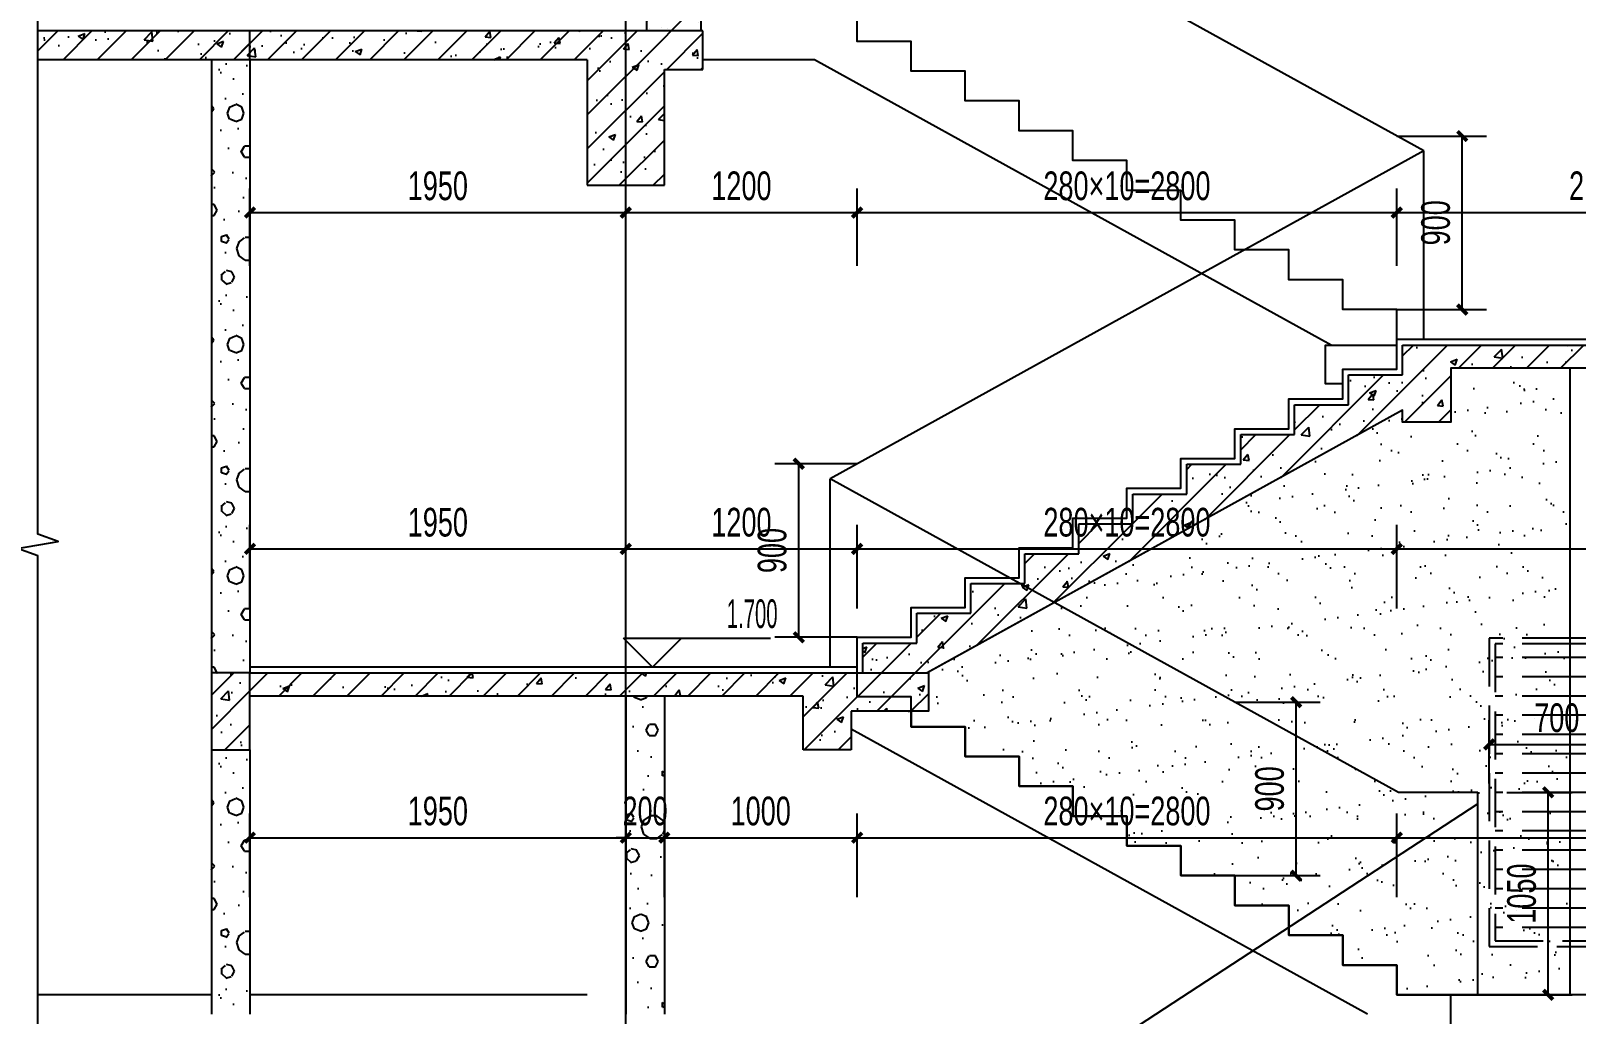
# Model space of a CAD drawing. Extents: x -26219 to 315419, y -160410 to -120810.
# Drawn here: x 106110 to 114126, y -147398 to -142298 of the extents above; entities that cross this region are included whole.
import ezdxf
from ezdxf.xclip import XClip

# ---------------------------------------------------------------- set-up
doc = ezdxf.new("R2010")
doc.units = 0
doc.header["$LTSCALE"] = 1000
doc.header["$MEASUREMENT"] = 0
doc.header["$XCLIPFRAME"] = 0
doc.linetypes.add('104-14# 核心筒$2$DOTE', pattern=[2.42, 2, -0.2, 0.02, -0.2])
doc.linetypes.add('DASH', pattern=[0.35, 0.25, -0.1])
for name, color, linetype in [('01-标注_尺寸', 124, 'Continuous'), ('01-标注_标高', 200, 'Continuous'), ('01-标注_符号', 200, 'Continuous'), ('02-TEXT_标注', 130, 'Continuous'), ('05-填充_天正', 26, 'Continuous'), ('104-14# 核心筒$2$A_AXIS-轴线', 36, '104-14# 核心筒$2$DOTE'), ('A-E_栏杆', 232, 'Continuous'), ('A-SUR_保温', 222, 'Continuous'), ('A-TECH_暖通', 6, 'Continuous'), ('A_AXIS-轴线', 36, 'Continuous'), ('A_STR-砌块墙', 121, 'Continuous'), ('A_STR-砼墙', 51, 'Continuous'), ('A_STR-砼柱', 51, 'Continuous'), ('S_E_A-E_楼梯', 4, 'Continuous'), ('S_SURFACE', 6, 'Continuous')]:
    doc.layers.add(name, color=color, linetype=linetype)
doc.styles.add('_TCH_DIM', font='ros.shx', dxfattribs={"width": 0.75, "bigfont": 'jd.shx'})
doc.styles.add('_TCH_DIM_T3', font='ros.shx', dxfattribs={"width": 0.705882, "bigfont": 'jd.shx'})
doc.dimstyles.new('_TCH_ARCH&&50', dxfattribs={"dimtxt": 148.75, "dimasz": 50, "dimexe": 125, "dimexo": 150, "dimgap": 63.125, "dimtad": 1, "dimdec": 0, "dimzin": 0, "dimdsep": 46, "dimtxsty": '_TCH_DIM_T3', "dimblk": 'ARCHTICK', "dimcen": 0.09, "dimclrt": 7, "dimazin": 2, "dimtfac": 1, "dimtdec": 0, "dimtix": 1, "dimtmove": 2, "dimatfit": 3, "dimfxl": 0, "dimtolj": 1, "dimtzin": 0, "dimarcsym": 0})
pattern_1 = [(45, (0, 0), (-88.38835, 88.38835), []), (50, (0, 0), (358.6301, -31.37607), [37.5, -412.5]), (355, (0, 0), (-69.3757, 376.0961), [30, -330]), (100.4514, (29.9, -2.6), (289.2547, 344.7198), [31.8701, -350.57106]), (46.1842, (0, 100), (533.6205, -82.7595), [56.25, -618.75]), (96.6356, (44.47, 93.1), (467.3314, 487.059), [47.8051, -525.8565]), (351.1842, (0, 100), (467.331, 487.0593), [45, -495]), (21, (50, 75), (298.45353, -201.30945), [37.5, -412.5]), (326, (50, 75), (121.6577, 362.575), [30, -330]), (71.4514, (74.87, 58.22), (420.1113, 161.26525), [31.8701, -350.57106]), (37.5, (0, 0), (6.07993, 166.44693), [0, -326, 0, -335, 0, -331.25]), (7.5, (0, 0), (131.53477, 197.20586), [0, -191, 0, -318.5, 0, -126.25]), (327.5, (-111.5, 0), (266.91122, -11.27744), [0, -125, 0, -390, 0, -517.5]), (317.5, (-161.5, 0), (291.59308, 50.0525), [0, -162.5, 0, -259, 0, -367.5])]
pattern_2 = [(0, (177, -183), (300, 600), [0, -600]), (0, (-174, -264), (300, 600), [0, -600]), (0, (21, -270), (300, 600), [0, -600]), (0, (234, -93), (300, 600), [0, -600]), (0, (-15, -300), (300, 600), [0, -600]), (0, (294, 285), (300, 600), [0, -600]), (0, (111, 237), (300, 600), [0, -600]), (0, (207, 162), (300, 600), [0, -600]), (0, (-282, 150), (300, 600), [0, -600]), (0, (12, 123), (300, 600), [0, -600]), (0, (-102, -30), (300, 600), [0, -600]), (0, (-96, -255), (300, 600), [0, -600]), (0, (129, -279), (300, 600), [0, -600]), (0, (294, -15), (300, 600), [0, -600]), (0, (-267, -108), (300, 600), [0, -600]), (0, (-216, -6), (300, 600), [0, -600]), (0, (18, -48), (300, 600), [0, -600]), (0, (-66, -135), (300, 600), [0, -600]), (0, (-114, 63), (300, 600), [0, -600]), (0, (-39, 288), (300, 600), [0, -600]), (0, (-243, -234), (300, 600), [0, -600]), (0, (87, 165), (300, 600), [0, -600]), (0, (-192, 174), (300, 600), [0, -600]), (0, (-240, 252), (300, 600), [0, -600]), (130.601294, (257.143, 97.143), (-1499.9999834, 1800.000008), [26.3416, -11037.111]), (18.43495, (214.29, 108.57), (1499.999994, 599.999996), [27.1052, -3767.6279]), (90, (214.3, 82.86), (300, 600), [25.7143, -1174.2857]), (161.56505, (240, 74.29), (-1500.00001, 599.999955), [27.1052, -3767.6279]), (53.1301, (240, 74.29), (300, 600), [28.5714, -2971.4285]), (135, (262.86, -231.43), (-300.00004, 599.99996), [24.2437, -1672.8126]), (45, (228.57, -231.43), (300, 600), [24.2437, -1672.8126]), (135, (245.71, -248.57), (-300.00004, 599.99996), [24.2437, -1672.8126]), (45, (245.71, -248.57), (300, 600), [24.2437, -1672.8126]), (116.56505, (-25.7, 171.43), (-5e-05, 1200), [31.9438, -638.8765]), (180, (-40, 200), (-300, 600), [34.2857, -565.7142]), (63.43495, (-88.57, 171.43), (3e-06, 1200), [31.9438, -638.8765]), (116.56505, (-74.3, 142.86), (-5e-05, 1200), [31.9438, -638.8765]), (0, (-74.3, 142.86), (300, 600), [34.2857, -565.7142]), (63.43495, (-40, 142.86), (3e-06, 1200), [31.9438, -638.8765]), (107.102728, (200, -31.429), (-899.9999656, 3000.0000048), [38.8613, -16282.9025]), (143.972626, (188.57, 5.714), (-5699.999928, 4199.999995), [38.8613, -8122.02]), (180, (157.14, 28.6), (-300, 600), [37.1429, -562.8571]), (36.027373, (88.57, 5.714), (5699.999958, 4199.999955), [38.8613, -8122.02]), (71.56505, (77.14, -28.57), (900.000005, 2999.999995), [36.1403, -3758.5928]), (107.102728, (88.571, -65.714), (-899.9999656, 3000.0000048), [38.8613, -16282.9025]), (143.972626, (120, -88.57), (-5699.999928, 4199.999995), [38.8613, -8122.02]), (0, (120, -88.6), (300, 600), [37.1429, -562.8571]), (36.027373, (157.143, -88.57), (5699.999958, 4199.999955), [38.8613, -8122.02]), (71.56505, (188.57, -65.71), (900.000005, 2999.999995), [36.1403, -3758.5928]), (150.25512, (205.714, 248.57), (-900.000002, 599.999993), [23.035, -4814.3196]), (90, (185.7, 237.14), (300, 600), [22.8571, -1177.1427]), (29.74488, (185.714, 237.14), (900, 599.999997), [23.035, -4814.3196]), (116.56505, (65.7, -177.14), (-5e-05, 1200), [31.9438, -638.8765]), (168.690067, (51.43, -148.57), (-2700.000002, 599.999985), [29.1373, -6089.6855]), (41.185925, (0, -162.857), (7499.9999546, 6599.9999423), [30.3718, -12725.802]), (90, (0, -191.43), (300, 600), [28.5714, -1171.4285]), (138.814074, (22.857, -211.429), (-7499.9998667, 6600.000042), [30.3718, -12725.802]), (16.699244, (22.857, -211.429), (9899.9999255, 2999.9999686), [29.8295, -12498.5375]), (60.945396, (51.43, -202.857), (299.999999, 599.9999947), [29.416, -12325.3395]), (109.983106, (-185.714, 74.286), (-1500.0000056, 4199.999989), [33.442, -14012.1975]), (155.556045, (-197.143, 105.714), (-3900.000015, 1799.9999626), [34.523, -14465.1315]), (24.443955, (-260, 105.714), (3900.000002, 1799.9999913), [34.523, -14465.1315]), (70.016893, (-271.429, 74.286), (1500.0000045, 4199.9999896), [33.442, -14012.1975]), (109.983106, (-260, 42.857), (-1500.0000056, 4199.999989), [33.442, -14012.1975]), (160.016893, (-228.57, 31.43), (-1500.000001, 599.999973), [33.442, -6989.3775]), (19.983107, (-228.57, 31.43), (1499.999992, 599.999999), [33.442, -6989.3775]), (70.016893, (-197.143, 42.857), (1500.0000045, 4199.9999896), [33.442, -14012.1975]), (122.005383, (37.14, 20), (-300.00004, 599.99997), [26.9542, -5633.434]), (18.43495, (-2.86, 34.29), (1499.999994, 599.999996), [27.1052, -3767.6279]), (90, (-2.86, 8.57), (300, 600), [25.7143, -1174.2857]), (161.56505, (22.86, 0), (-1500.00001, 599.999955), [27.1052, -3767.6279]), (54.462322, (22.857, 0), (2099.999997, 2999.9999955), [24.578, -10298.2115]), (116.56505, (-137.14, -125.7), (-5e-05, 1200), [31.9438, -638.8765]), (180, (-151.4, -97.14), (-300, 600), [31.4286, -568.5714]), (59.036243, (-200, -125.714), (300.000001, 599.999997), [33.3197, -6963.822]), (120.963756, (-182.857, -154.286), (-300.000041, 599.999972), [33.3197, -6963.822]), (0, (-182.86, -154.3), (300, 600), [31.4286, -568.5714]), (63.43495, (-151.43, -154.3), (3e-06, 1200), [31.9438, -638.8765])]

# ---------------------------------------------------------------- blocks, each defined once
blk = doc.blocks.new('104-14# 核心筒')
at = {"layer": '104-14# 核心筒$2$A_AXIS-轴线'}
blk.add_line((109600, 317833.6), (109600, 259754.9), dxfattribs=at)
blk = doc.blocks.new('dididi')
at = {"layer": '05-填充_天正', "linetype": 'DASH'}
for p, q in [((420, 1500), (30, 1500)), ((420, 1400), (30, 1400)), ((420, 1300), (30, 1300)), ((420, 1200), (30, 1200)), ((420, 1100), (30, 1100)), ((420, 1000), (30, 1000)), ((420, 900), (30, 900)), ((420, 800), (30, 800)), ((420, 700), (30, 700)), ((420, 600), (30, 600)), ((420, 500), (30, 500)), ((420, 400), (30, 400)), ((420, 300), (30, 300)), ((420, 200), (30, 200)), ((420, 100), (30, 100))]:
    blk.add_line(p, q, dxfattribs=at)
at = {"layer": '05-填充_天正'}
for p, q in [((670, 1500), (420, 1500)), ((670, 1400), (420, 1400)), ((670, 1300), (420, 1300)), ((670, 1200), (420, 1200)), ((670, 1100), (420, 1100)), ((670, 1000), (420, 1000)), ((670, 900), (420, 900)), ((670, 800), (420, 800)), ((670, 700), (420, 700)), ((670, 600), (420, 600)), ((670, 500), (420, 500)), ((670, 400), (420, 400)), ((670, 300), (420, 300)), ((670, 200), (420, 200)), ((670, 100), (420, 100))]:
    blk.add_line(p, q, dxfattribs=at)
at = {"layer": '05-填充_天正', "linetype": 'DASH'}
blk.add_lwpolyline([(420, 1570), (30, 1570), (30, 30), (420, 30)], dxfattribs=at)
at = {"layer": '05-填充_天正'}
blk.add_lwpolyline([(420, 30), (670, 30), (670, 1570), (420, 1570)], dxfattribs=at)
at = {"layer": 'A-TECH_暖通', "linetype": 'DASH'}
blk.add_lwpolyline([(420, 1600), (0, 1600), (0, 0), (420, 0)], dxfattribs=at)
at = {"layer": 'A-TECH_暖通'}
blk.add_lwpolyline([(420, 0), (700, 0), (700, 1600), (420, 1600)], dxfattribs=at)
blk = doc.blocks.new('_ArchTick')
at = {"color": 0, "linetype": 'ByBlock', "const_width": 0.4}
blk.add_lwpolyline([(-0.5, -0.5), (0.5, 0.5)], dxfattribs=at)
blk = doc.blocks.new('*D1119')
at = {"layer": '01-标注_尺寸', "color": 0, "lineweight": -2, "transparency": 16777216}
for p, q in [((113196.3, -143516.8), (113196.3, -143115.1)), ((115296.3, -143516.8), (115296.3, -143115.1)), ((113196.3, -143240.1), (115296.3, -143240.1))]:
    blk.add_line(p, q, dxfattribs=at)
at = {"layer": 'Defpoints', "color": 0, "transparency": 16777216}
for p in [(115296.3, -143240.1), (113196.3, -143666.8), (115296.3, -143666.8)]:
    blk.add_point(p, dxfattribs=at)
at = {"layer": '01-标注_尺寸', "color": 0, "lineweight": -2, "transparency": 16777216, "xscale": 50, "yscale": 50, "zscale": 50, "rotation": 180}
blk.add_blockref('_ArchTick', (113196.3, -143240.1), dxfattribs=at)
at = {"layer": '01-标注_尺寸', "color": 0, "lineweight": -2, "transparency": 16777216, "xscale": 50, "yscale": 50, "zscale": 50}
blk.add_blockref('_ArchTick', (115296.3, -143240.1), dxfattribs=at)
at = {"layer": '01-标注_尺寸', "color": 7, "transparency": 16777216, "insert": (114246.3, -143102.6), "char_height": 148.75, "attachment_point": 5, "style": '_TCH_DIM_T3'}
blk.add_mtext('\\A1;2100', dxfattribs=at)
blk = doc.blocks.new('*D1120')
at = {"layer": '01-标注_尺寸', "color": 0, "lineweight": -2, "transparency": 16777216}
for p, q in [((110396.3, -143516.8), (110396.3, -143115.1)), ((113196.3, -143516.8), (113196.3, -143115.1)), ((110396.3, -143240.1), (113196.3, -143240.1))]:
    blk.add_line(p, q, dxfattribs=at)
at = {"layer": 'Defpoints', "color": 0, "transparency": 16777216}
for p in [(113196.3, -143240.1), (110396.3, -143666.8), (113196.3, -143666.8)]:
    blk.add_point(p, dxfattribs=at)
at = {"layer": '01-标注_尺寸', "color": 0, "lineweight": -2, "transparency": 16777216, "xscale": 50, "yscale": 50, "zscale": 50, "rotation": 180}
blk.add_blockref('_ArchTick', (110396.3, -143240.1), dxfattribs=at)
at = {"layer": '01-标注_尺寸', "color": 0, "lineweight": -2, "transparency": 16777216, "xscale": 50, "yscale": 50, "zscale": 50}
blk.add_blockref('_ArchTick', (113196.3, -143240.1), dxfattribs=at)
at = {"layer": '01-标注_尺寸', "color": 7, "transparency": 16777216, "insert": (111796.3, -143102.6), "char_height": 148.75, "attachment_point": 5, "style": '_TCH_DIM_T3'}
blk.add_mtext('\\A1;280×10=2800', dxfattribs=at)
blk = doc.blocks.new('*D1121')
at = {"layer": '01-标注_尺寸', "color": 0, "lineweight": -2, "transparency": 16777216}
for p, q in [((109196.3, -143516.8), (109196.3, -143115.1)), ((110396.3, -143516.8), (110396.3, -143115.1)), ((109196.3, -143240.1), (110396.3, -143240.1))]:
    blk.add_line(p, q, dxfattribs=at)
at = {"layer": 'Defpoints', "color": 0, "transparency": 16777216}
for p in [(110396.3, -143240.1), (109196.3, -143666.8), (110396.3, -143666.8)]:
    blk.add_point(p, dxfattribs=at)
at = {"layer": '01-标注_尺寸', "color": 0, "lineweight": -2, "transparency": 16777216, "xscale": 50, "yscale": 50, "zscale": 50, "rotation": 180}
blk.add_blockref('_ArchTick', (109196.3, -143240.1), dxfattribs=at)
at = {"layer": '01-标注_尺寸', "color": 0, "lineweight": -2, "transparency": 16777216, "xscale": 50, "yscale": 50, "zscale": 50}
blk.add_blockref('_ArchTick', (110396.3, -143240.1), dxfattribs=at)
at = {"layer": '01-标注_尺寸', "color": 7, "transparency": 16777216, "insert": (109796.3, -143102.6), "char_height": 148.75, "attachment_point": 5, "style": '_TCH_DIM_T3'}
blk.add_mtext('\\A1;1200', dxfattribs=at)
blk = doc.blocks.new('*D1122')
at = {"layer": '01-标注_尺寸', "color": 0, "lineweight": -2, "transparency": 16777216}
for p, q in [((107246.3, -143516.8), (107246.3, -143115.1)), ((109196.3, -143516.8), (109196.3, -143115.1)), ((107246.3, -143240.1), (109196.3, -143240.1))]:
    blk.add_line(p, q, dxfattribs=at)
at = {"layer": 'Defpoints', "color": 0, "transparency": 16777216}
for p in [(109196.3, -143240.1), (107246.3, -143666.8), (109196.3, -143666.8)]:
    blk.add_point(p, dxfattribs=at)
at = {"layer": '01-标注_尺寸', "color": 0, "lineweight": -2, "transparency": 16777216, "xscale": 50, "yscale": 50, "zscale": 50, "rotation": 180}
blk.add_blockref('_ArchTick', (107246.3, -143240.1), dxfattribs=at)
at = {"layer": '01-标注_尺寸', "color": 0, "lineweight": -2, "transparency": 16777216, "xscale": 50, "yscale": 50, "zscale": 50}
blk.add_blockref('_ArchTick', (109196.3, -143240.1), dxfattribs=at)
at = {"layer": '01-标注_尺寸', "color": 7, "transparency": 16777216, "insert": (108221.3, -143102.6), "char_height": 148.75, "attachment_point": 5, "style": '_TCH_DIM_T3'}
blk.add_mtext('\\A1;1950', dxfattribs=at)
blk = doc.blocks.new('*D1136')
at = {"layer": '01-标注_尺寸', "color": 0, "lineweight": -2, "transparency": 16777216}
for p, q in [((113196.3, -145293.4), (113196.3, -144859.9)), ((115496.3, -145293.4), (115496.3, -144859.9)), ((113196.3, -144984.9), (115496.3, -144984.9))]:
    blk.add_line(p, q, dxfattribs=at)
at = {"layer": 'Defpoints', "color": 0, "transparency": 16777216}
for p in [(115496.3, -144984.9), (113196.3, -145443.4), (115496.3, -145443.4)]:
    blk.add_point(p, dxfattribs=at)
at = {"layer": '01-标注_尺寸', "color": 0, "lineweight": -2, "transparency": 16777216, "xscale": 50, "yscale": 50, "zscale": 50, "rotation": 180}
blk.add_blockref('_ArchTick', (113196.3, -144984.9), dxfattribs=at)
at = {"layer": '01-标注_尺寸', "color": 0, "lineweight": -2, "transparency": 16777216, "xscale": 50, "yscale": 50, "zscale": 50}
blk.add_blockref('_ArchTick', (115496.3, -144984.9), dxfattribs=at)
at = {"layer": '01-标注_尺寸', "color": 7, "transparency": 16777216, "insert": (114346.3, -144847.4), "char_height": 148.75, "attachment_point": 5, "style": '_TCH_DIM_T3'}
blk.add_mtext('\\A1;2300', dxfattribs=at)
blk = doc.blocks.new('*D1137')
at = {"layer": '01-标注_尺寸', "color": 0, "lineweight": -2, "transparency": 16777216}
for p, q in [((110396.3, -145293.4), (110396.3, -144859.9)), ((113196.3, -145293.4), (113196.3, -144859.9)), ((110396.3, -144984.9), (113196.3, -144984.9))]:
    blk.add_line(p, q, dxfattribs=at)
at = {"layer": 'Defpoints', "color": 0, "transparency": 16777216}
for p in [(113196.3, -144984.9), (110396.3, -145443.4), (113196.3, -145443.4)]:
    blk.add_point(p, dxfattribs=at)
at = {"layer": '01-标注_尺寸', "color": 0, "lineweight": -2, "transparency": 16777216, "xscale": 50, "yscale": 50, "zscale": 50, "rotation": 180}
blk.add_blockref('_ArchTick', (110396.3, -144984.9), dxfattribs=at)
at = {"layer": '01-标注_尺寸', "color": 0, "lineweight": -2, "transparency": 16777216, "xscale": 50, "yscale": 50, "zscale": 50}
blk.add_blockref('_ArchTick', (113196.3, -144984.9), dxfattribs=at)
at = {"layer": '01-标注_尺寸', "color": 7, "transparency": 16777216, "insert": (111796.3, -144847.4), "char_height": 148.75, "attachment_point": 5, "style": '_TCH_DIM_T3'}
blk.add_mtext('\\A1;280×10=2800', dxfattribs=at)
blk = doc.blocks.new('*D1138')
at = {"layer": '01-标注_尺寸', "color": 0, "lineweight": -2, "transparency": 16777216}
for p, q in [((109196.3, -145293.4), (109196.3, -144859.9)), ((110396.3, -145293.4), (110396.3, -144859.9)), ((109196.3, -144984.9), (110396.3, -144984.9))]:
    blk.add_line(p, q, dxfattribs=at)
at = {"layer": 'Defpoints', "color": 0, "transparency": 16777216}
for p in [(110396.3, -144984.9), (109196.3, -145443.4), (110396.3, -145443.4)]:
    blk.add_point(p, dxfattribs=at)
at = {"layer": '01-标注_尺寸', "color": 0, "lineweight": -2, "transparency": 16777216, "xscale": 50, "yscale": 50, "zscale": 50, "rotation": 180}
blk.add_blockref('_ArchTick', (109196.3, -144984.9), dxfattribs=at)
at = {"layer": '01-标注_尺寸', "color": 0, "lineweight": -2, "transparency": 16777216, "xscale": 50, "yscale": 50, "zscale": 50}
blk.add_blockref('_ArchTick', (110396.3, -144984.9), dxfattribs=at)
at = {"layer": '01-标注_尺寸', "color": 7, "transparency": 16777216, "insert": (109796.3, -144847.4), "char_height": 148.75, "attachment_point": 5, "style": '_TCH_DIM_T3'}
blk.add_mtext('\\A1;1200', dxfattribs=at)
blk = doc.blocks.new('*D1139')
at = {"layer": '01-标注_尺寸', "color": 0, "lineweight": -2, "transparency": 16777216}
for p, q in [((107246.3, -145293.4), (107246.3, -144859.9)), ((109196.3, -145293.4), (109196.3, -144859.9)), ((107246.3, -144984.9), (109196.3, -144984.9))]:
    blk.add_line(p, q, dxfattribs=at)
at = {"layer": 'Defpoints', "color": 0, "transparency": 16777216}
for p in [(109196.3, -144984.9), (107246.3, -145443.4), (109196.3, -145443.4)]:
    blk.add_point(p, dxfattribs=at)
at = {"layer": '01-标注_尺寸', "color": 0, "lineweight": -2, "transparency": 16777216, "xscale": 50, "yscale": 50, "zscale": 50, "rotation": 180}
blk.add_blockref('_ArchTick', (107246.3, -144984.9), dxfattribs=at)
at = {"layer": '01-标注_尺寸', "color": 0, "lineweight": -2, "transparency": 16777216, "xscale": 50, "yscale": 50, "zscale": 50}
blk.add_blockref('_ArchTick', (109196.3, -144984.9), dxfattribs=at)
at = {"layer": '01-标注_尺寸', "color": 7, "transparency": 16777216, "insert": (108221.3, -144847.4), "char_height": 148.75, "attachment_point": 5, "style": '_TCH_DIM_T3'}
blk.add_mtext('\\A1;1950', dxfattribs=at)
blk = doc.blocks.new('*D1140')
at = {"layer": '01-标注_尺寸', "color": 0, "lineweight": -2, "transparency": 16777216}
for p, q in [((113196.3, -146791.4), (113196.3, -146357.9)), ((115496.3, -146791.4), (115496.3, -146357.9)), ((113196.3, -146482.9), (115496.3, -146482.9))]:
    blk.add_line(p, q, dxfattribs=at)
at = {"layer": 'Defpoints', "color": 0, "transparency": 16777216}
for p in [(115496.3, -146482.9), (113196.3, -146941.4), (115496.3, -146941.4)]:
    blk.add_point(p, dxfattribs=at)
at = {"layer": '01-标注_尺寸', "color": 0, "lineweight": -2, "transparency": 16777216, "xscale": 50, "yscale": 50, "zscale": 50, "rotation": 180}
blk.add_blockref('_ArchTick', (113196.3, -146482.9), dxfattribs=at)
at = {"layer": '01-标注_尺寸', "color": 0, "lineweight": -2, "transparency": 16777216, "xscale": 50, "yscale": 50, "zscale": 50}
blk.add_blockref('_ArchTick', (115496.3, -146482.9), dxfattribs=at)
at = {"layer": '01-标注_尺寸', "color": 7, "transparency": 16777216, "insert": (114346.3, -146345.4), "char_height": 148.75, "attachment_point": 5, "style": '_TCH_DIM_T3'}
blk.add_mtext('\\A1;2300', dxfattribs=at)
blk = doc.blocks.new('*D1141')
at = {"layer": '01-标注_尺寸', "color": 0, "lineweight": -2, "transparency": 16777216}
for p, q in [((110396.3, -146791.4), (110396.3, -146357.9)), ((113196.3, -146791.4), (113196.3, -146357.9)), ((110396.3, -146482.9), (113196.3, -146482.9))]:
    blk.add_line(p, q, dxfattribs=at)
at = {"layer": 'Defpoints', "color": 0, "transparency": 16777216}
for p in [(113196.3, -146482.9), (110396.3, -146941.4), (113196.3, -146941.4)]:
    blk.add_point(p, dxfattribs=at)
at = {"layer": '01-标注_尺寸', "color": 0, "lineweight": -2, "transparency": 16777216, "xscale": 50, "yscale": 50, "zscale": 50, "rotation": 180}
blk.add_blockref('_ArchTick', (110396.3, -146482.9), dxfattribs=at)
at = {"layer": '01-标注_尺寸', "color": 0, "lineweight": -2, "transparency": 16777216, "xscale": 50, "yscale": 50, "zscale": 50}
blk.add_blockref('_ArchTick', (113196.3, -146482.9), dxfattribs=at)
at = {"layer": '01-标注_尺寸', "color": 7, "transparency": 16777216, "insert": (111796.3, -146345.4), "char_height": 148.75, "attachment_point": 5, "style": '_TCH_DIM_T3'}
blk.add_mtext('\\A1;280×10=2800', dxfattribs=at)
blk = doc.blocks.new('*D1142')
at = {"layer": '01-标注_尺寸', "color": 0, "lineweight": -2, "transparency": 16777216}
for p, q in [((109396.3, -146791.4), (109396.3, -146357.9)), ((110396.3, -146791.4), (110396.3, -146357.9)), ((109396.3, -146482.9), (110396.3, -146482.9))]:
    blk.add_line(p, q, dxfattribs=at)
at = {"layer": 'Defpoints', "color": 0, "transparency": 16777216}
for p in [(110396.3, -146482.9), (109396.3, -146941.4), (110396.3, -146941.4)]:
    blk.add_point(p, dxfattribs=at)
at = {"layer": '01-标注_尺寸', "color": 0, "lineweight": -2, "transparency": 16777216, "xscale": 50, "yscale": 50, "zscale": 50, "rotation": 180}
blk.add_blockref('_ArchTick', (109396.3, -146482.9), dxfattribs=at)
at = {"layer": '01-标注_尺寸', "color": 0, "lineweight": -2, "transparency": 16777216, "xscale": 50, "yscale": 50, "zscale": 50}
blk.add_blockref('_ArchTick', (110396.3, -146482.9), dxfattribs=at)
at = {"layer": '01-标注_尺寸', "color": 7, "transparency": 16777216, "insert": (109896.3, -146345.4), "char_height": 148.75, "attachment_point": 5, "style": '_TCH_DIM_T3'}
blk.add_mtext('\\A1;1000', dxfattribs=at)
blk = doc.blocks.new('*D1143')
at = {"layer": '01-标注_尺寸', "color": 0, "lineweight": -2, "transparency": 16777216}
for p, q in [((109196.3, -146791.4), (109196.3, -146357.9)), ((109396.3, -146791.4), (109396.3, -146357.9)), ((109196.3, -146482.9), (109146.3, -146482.9)), ((109196.3, -146482.9), (109396.3, -146482.9)), ((109396.3, -146482.9), (109446.3, -146482.9))]:
    blk.add_line(p, q, dxfattribs=at)
at = {"layer": 'Defpoints', "color": 0, "transparency": 16777216}
for p in [(109396.3, -146482.9), (109196.3, -146941.4), (109396.3, -146941.4)]:
    blk.add_point(p, dxfattribs=at)
at = {"layer": '01-标注_尺寸', "color": 0, "lineweight": -2, "transparency": 16777216, "xscale": 50, "yscale": 50, "zscale": 50}
blk.add_blockref('_ArchTick', (109196.3, -146482.9), dxfattribs=at)
at = {"layer": '01-标注_尺寸', "color": 0, "lineweight": -2, "transparency": 16777216, "xscale": 50, "yscale": 50, "zscale": 50, "rotation": 180}
blk.add_blockref('_ArchTick', (109396.3, -146482.9), dxfattribs=at)
at = {"layer": '01-标注_尺寸', "color": 7, "transparency": 16777216, "insert": (109296.3, -146345.4), "char_height": 148.75, "attachment_point": 5, "style": '_TCH_DIM_T3'}
blk.add_mtext('\\A1;200', dxfattribs=at)
blk = doc.blocks.new('*D1144')
at = {"layer": '01-标注_尺寸', "color": 0, "lineweight": -2, "transparency": 16777216}
for p, q in [((107246.3, -146791.4), (107246.3, -146357.9)), ((109196.3, -146791.4), (109196.3, -146357.9)), ((107246.3, -146482.9), (109196.3, -146482.9))]:
    blk.add_line(p, q, dxfattribs=at)
at = {"layer": 'Defpoints', "color": 0, "transparency": 16777216}
for p in [(109196.3, -146482.9), (107246.3, -146941.4), (109196.3, -146941.4)]:
    blk.add_point(p, dxfattribs=at)
at = {"layer": '01-标注_尺寸', "color": 0, "lineweight": -2, "transparency": 16777216, "xscale": 50, "yscale": 50, "zscale": 50, "rotation": 180}
blk.add_blockref('_ArchTick', (107246.3, -146482.9), dxfattribs=at)
at = {"layer": '01-标注_尺寸', "color": 0, "lineweight": -2, "transparency": 16777216, "xscale": 50, "yscale": 50, "zscale": 50}
blk.add_blockref('_ArchTick', (109196.3, -146482.9), dxfattribs=at)
at = {"layer": '01-标注_尺寸', "color": 7, "transparency": 16777216, "insert": (108221.3, -146345.4), "char_height": 148.75, "attachment_point": 5, "style": '_TCH_DIM_T3'}
blk.add_mtext('\\A1;1950', dxfattribs=at)
blk = doc.blocks.new('*D1564')
at = {"layer": '01-标注_尺寸', "color": 0, "lineweight": -2, "transparency": 16777216}
for p, q in [((112356.3, -145779.8), (112799.3, -145779.8)), ((112674.3, -146679.8), (112674.3, -145779.8)), ((112356.3, -146679.8), (112799.3, -146679.8))]:
    blk.add_line(p, q, dxfattribs=at)
at = {"layer": 'Defpoints', "color": 0, "transparency": 16777216}
for p in [(112206.3, -145779.8), (112674.3, -145779.8), (112206.3, -146679.8)]:
    blk.add_point(p, dxfattribs=at)
at = {"layer": '01-标注_尺寸', "color": 0, "lineweight": -2, "transparency": 16777216, "xscale": 50, "yscale": 50, "zscale": 50}
for p, rotation in [((112674.3, -145779.8), 90), ((112674.3, -146679.8), 270)]:
    blk.add_blockref('_ArchTick', p, dxfattribs=dict(at, rotation=rotation))
at = {"layer": '01-标注_尺寸', "color": 7, "transparency": 16777216, "insert": (112536.8, -146229.8), "char_height": 148.75, "attachment_point": 5, "rotation": 90, "style": '_TCH_DIM_T3'}
blk.add_mtext('\\A1;900', dxfattribs=at)
blk = doc.blocks.new('*D1565')
at = {"layer": '01-标注_尺寸', "color": 0, "lineweight": -2, "transparency": 16777216}
for p, q in [((110396.3, -144543.4), (109968.7, -144543.4)), ((110093.7, -145443.4), (110093.7, -144543.4)), ((110396.3, -145443.4), (109968.7, -145443.4))]:
    blk.add_line(p, q, dxfattribs=at)
at = {"layer": 'Defpoints', "color": 0, "transparency": 16777216}
for p in [(110093.7, -144543.4), (110546.3, -144543.4), (110546.3, -145443.4)]:
    blk.add_point(p, dxfattribs=at)
at = {"layer": '01-标注_尺寸', "color": 0, "lineweight": -2, "transparency": 16777216, "xscale": 50, "yscale": 50, "zscale": 50}
for p, rotation in [((110093.7, -144543.4), 90), ((110093.7, -145443.4), 270)]:
    blk.add_blockref('_ArchTick', p, dxfattribs=dict(at, rotation=rotation))
at = {"layer": '01-标注_尺寸', "color": 7, "transparency": 16777216, "insert": (109956.2, -144993.4), "char_height": 148.75, "attachment_point": 5, "rotation": 90, "style": '_TCH_DIM_T3'}
blk.add_mtext('\\A1;900', dxfattribs=at)
blk = doc.blocks.new('*D1566')
at = {"layer": '01-标注_尺寸', "color": 0, "lineweight": -2, "transparency": 16777216}
for p, q in [((113196.3, -142843.4), (113660.9, -142843.4)), ((113535.9, -143743.4), (113535.9, -142843.4)), ((113196.3, -143743.4), (113660.9, -143743.4))]:
    blk.add_line(p, q, dxfattribs=at)
at = {"layer": 'Defpoints', "color": 0, "transparency": 16777216}
for p in [(113046.3, -142843.4), (113535.9, -142843.4), (113046.3, -143743.4)]:
    blk.add_point(p, dxfattribs=at)
at = {"layer": '01-标注_尺寸', "color": 0, "lineweight": -2, "transparency": 16777216, "xscale": 50, "yscale": 50, "zscale": 50}
for p, rotation in [((113535.9, -142843.4), 90), ((113535.9, -143743.4), 270)]:
    blk.add_blockref('_ArchTick', p, dxfattribs=dict(at, rotation=rotation))
at = {"layer": '01-标注_尺寸', "color": 7, "transparency": 16777216, "insert": (113398.4, -143293.4), "char_height": 148.75, "attachment_point": 5, "rotation": 90, "style": '_TCH_DIM_T3'}
blk.add_mtext('\\A1;900', dxfattribs=at)
blk = doc.blocks.new('*D1741')
at = {"layer": '01-标注_尺寸', "color": 0, "lineweight": -2, "transparency": 16777216}
for p, q in [((113676.3, -146201.3), (113676.3, -145873.9)), ((114376.3, -146201.3), (114376.3, -145873.9)), ((113676.3, -145998.9), (114376.3, -145998.9))]:
    blk.add_line(p, q, dxfattribs=at)
at = {"layer": 'Defpoints', "color": 0, "transparency": 16777216}
for p in [(114376.3, -145998.9), (113676.3, -146351.3), (114376.3, -146351.3)]:
    blk.add_point(p, dxfattribs=at)
at = {"layer": '01-标注_尺寸', "color": 0, "lineweight": -2, "transparency": 16777216, "xscale": 50, "yscale": 50, "zscale": 50, "rotation": 180}
blk.add_blockref('_ArchTick', (113676.3, -145998.9), dxfattribs=at)
at = {"layer": '01-标注_尺寸', "color": 0, "lineweight": -2, "transparency": 16777216, "xscale": 50, "yscale": 50, "zscale": 50}
blk.add_blockref('_ArchTick', (114376.3, -145998.9), dxfattribs=at)
at = {"layer": '01-标注_尺寸', "color": 7, "transparency": 16777216, "insert": (114026.3, -145861.4), "char_height": 148.75, "attachment_point": 5, "style": '_TCH_DIM_T3'}
blk.add_mtext('\\A1;700', dxfattribs=at)
blk = doc.blocks.new('*D1764')
at = {"layer": '01-标注_尺寸', "color": 0, "lineweight": -2, "transparency": 16777216}
for p, q in [((113766.3, -146248), (114106.7, -146248)), ((113981.7, -147298), (113981.7, -146248)), ((113766.3, -147298), (114106.7, -147298))]:
    blk.add_line(p, q, dxfattribs=at)
at = {"layer": 'Defpoints', "color": 0, "transparency": 16777216}
for p in [(113616.3, -146248), (113981.7, -146248), (113616.3, -147298)]:
    blk.add_point(p, dxfattribs=at)
at = {"layer": '01-标注_尺寸', "color": 0, "lineweight": -2, "transparency": 16777216, "xscale": 50, "yscale": 50, "zscale": 50}
for p, rotation in [((113981.7, -146248), 90), ((113981.7, -147298), 270)]:
    blk.add_blockref('_ArchTick', p, dxfattribs=dict(at, rotation=rotation))
at = {"layer": '01-标注_尺寸', "color": 7, "transparency": 16777216, "insert": (113844.2, -146773), "char_height": 148.75, "attachment_point": 5, "rotation": 90, "style": '_TCH_DIM_T3'}
blk.add_mtext('\\A1;1050', dxfattribs=at)

msp = doc.modelspace()

# ---------------------------------------------------------------- hatches: boundary and pattern name
at = {"layer": '05-填充_天正'}
h = msp.add_hatch(dxfattribs=at)
h.set_pattern_fill('钢筋混凝土', color=256, scale=50, style=0)
h.set_pattern_definition(pattern_1)
edge = h.paths.add_edge_path()
edge.add_line((115296.3, -140007.9), (113476.3, -140007.9))
edge.add_line((113476.3, -140007.9), (113476.3, -140287.9))
edge.add_line((113476.3, -140287.9), (113226.3, -140287.9))
edge.add_line((113226.3, -140287.9), (113226.3, -140215.6))
edge.add_line((113226.3, -140215.6), (109586.3, -142243.6))
edge.add_line((109586.3, -142243.6), (109586.3, -142298))
edge.add_line((109586.3, -142298), (109306.3, -142298))
edge.add_line((109306.3, -142298), (109306.3, -142071.9))
edge.add_line((109306.3, -142071.9), (109586.3, -142071.9))
edge.add_line((109586.3, -142071.9), (109586.3, -141915.9))
edge.add_line((109586.3, -141915.9), (109866.3, -141915.9))
edge.add_line((109866.3, -141915.9), (109866.3, -141759.9))
edge.add_line((109866.3, -141759.9), (110146.3, -141759.9))
edge.add_line((110146.3, -141759.9), (110146.3, -141603.9))
edge.add_line((110146.3, -141603.9), (110426.3, -141603.9))
edge.add_line((110426.3, -141603.9), (110426.3, -141447.9))
edge.add_line((110426.3, -141447.9), (110706.3, -141447.9))
edge.add_line((110706.3, -141447.9), (110706.3, -141291.9))
edge.add_line((110706.3, -141291.9), (110986.3, -141291.9))
edge.add_line((110986.3, -141291.9), (110986.3, -141135.9))
edge.add_line((110986.3, -141135.9), (111266.3, -141135.9))
edge.add_line((111266.3, -141135.9), (111266.3, -140979.9))
edge.add_line((111266.3, -140979.9), (111546.3, -140979.9))
edge.add_line((111546.3, -140979.9), (111546.3, -140823.9))
edge.add_line((111546.3, -140823.9), (111826.3, -140823.9))
edge.add_line((111826.3, -140823.9), (111826.3, -140667.9))
edge.add_line((111826.3, -140667.9), (112106.3, -140667.9))
edge.add_line((112106.3, -140667.9), (112106.3, -140511.9))
edge.add_line((112106.3, -140511.9), (112386.3, -140511.9))
edge.add_line((112386.3, -140511.9), (112386.3, -140355.9))
edge.add_line((112386.3, -140355.9), (112666.3, -140355.9))
edge.add_line((112666.3, -140355.9), (112666.3, -140199.9))
edge.add_line((112666.3, -140199.9), (112946.3, -140199.9))
edge.add_line((112946.3, -140199.9), (112946.3, -140043.9))
edge.add_line((112946.3, -140043.9), (113226.3, -140043.9))
edge.add_line((113226.3, -140043.9), (113226.3, -139887.9))
edge.add_line((113226.3, -139887.9), (115296.3, -139887.9))
h = msp.add_hatch(dxfattribs=at)
h.set_pattern_fill('钢筋混凝土', color=256, scale=50, style=0)
h.set_pattern_definition(pattern_1)
h.paths.add_polyline_path([(107246.3, -142298), (106146.3, -142298), (106146.3, -142448), (107246.3, -142448)])
h = msp.add_hatch(dxfattribs=at)
h.set_pattern_fill('钢筋混凝土', color=256, scale=50, style=0)
h.set_pattern_definition(pattern_1)
h.paths.add_polyline_path([(108996.3, -142448), (108996.3, -142298), (107146.3, -142298), (107146.3, -142448)])
h = msp.add_hatch(dxfattribs=at)
h.set_pattern_fill('钢筋混凝土', color=256, scale=50, style=0)
h.set_pattern_definition(pattern_1)
h.paths.add_polyline_path([(108996.3, -143098), (109396.3, -143098), (109396.3, -142298), (108996.3, -142298)])
h = msp.add_hatch(dxfattribs=at)
h.set_pattern_fill('钢筋混凝土', color=256, scale=50, style=0)
h.set_pattern_definition(pattern_1)
h.paths.add_polyline_path([(109396.3, -142298), (109596.3, -142298), (109596.3, -142498), (109396.3, -142498)])
h = msp.add_hatch(dxfattribs=at)
h.set_pattern_fill('加气混凝土', color=256, scale=50, style=0)
h.set_pattern_definition(pattern_2)
h.paths.add_polyline_path([(107046.3, -142448), (107046.3, -145628), (107246.3, -145628), (107246.3, -142448)])
h = msp.add_hatch(dxfattribs=at)
h.set_pattern_fill('钢筋混凝土', color=256, scale=50, style=0)
h.set_pattern_definition(pattern_1)
h.paths.add_polyline_path([(115296.3, -144047.9), (115296.3, -143927.9), (113226.3, -143927.9), (113226.3, -144082.5), (112946.3, -144082.5), (112946.3, -144237), (112666.3, -144237), (112666.3, -144391.6), (112386.3, -144391.6), (112386.3, -144546.1), (112106.3, -144546.1), (112106.3, -144700.7), (111826.3, -144700.7), (111826.3, -144855.2), (111546.3, -144855.2), (111546.3, -145009.8), (111266.3, -145009.8), (111266.3, -145164.3), (110986.3, -145164.3), (110986.3, -145318.9), (110706.3, -145318.9), (110706.3, -145473.4), (110426.3, -145473.4), (110426.3, -145628), (107246.3, -145628), (107246.3, -145748), (110116.3, -145748), (110116.3, -146028), (110366.3, -146028), (110366.3, -145827.5), (110766.3, -145827.5), (110766.3, -145628), (110759, -145628), (113226.3, -144266.1), (113226.3, -144327.9), (113476.3, -144327.9), (113476.3, -144047.9)])
h = msp.add_hatch(dxfattribs=at)
h.set_pattern_fill('AR-SAND', color=256, scale=100, style=0)
h.set_pattern_definition([(37.5, (-403.71, 57095.36), (-8.00016, 244.70662), [0, -193.04, 0, -215.9, 0, -206.375]), (7.5, (-403.7, 57095.36), (224.76164, 358.41255), [0, -104.14, 0, -173.99, 0, -66.675]), (327.5, (-559.92, 57095.36), (395.49619, 0.7186), [0, -63.5, 0, -228.6, 0, -298.45]), (317.5, (-559.92, 57095.36), (381.77823, 111.46466), [0, -31.75, 0, -149.86, 0, -171.45])])
h.paths.add_polyline_path([(114096.3, -147298), (114096.3, -144047.9), (113476.3, -144047.9), (113476.3, -144327.9), (113226.3, -144327.9), (113226.3, -144266.1), (110766.3, -145623.9), (110766.3, -145827.5), (110676.3, -145827.5), (110676.3, -145907.1), (110956.3, -145907.1), (110956.3, -146061.6), (111236.3, -146061.6), (111236.3, -146216.2), (111516.3, -146216.2), (111516.3, -146370.7), (111796.3, -146370.7), (111796.3, -146525.3), (112076.3, -146525.3), (112076.3, -146679.8), (112356.3, -146679.8), (112356.3, -146834.4), (112636.3, -146834.4), (112636.3, -146988.9), (112916.3, -146988.9), (112916.3, -147143.5), (113196.3, -147143.5), (113196.3, -147298)])
h = msp.add_hatch(dxfattribs=at)
h.set_pattern_fill('钢筋混凝土', color=256, scale=50, style=0)
h.set_pattern_definition(pattern_1)
h.paths.add_polyline_path([(107246.3, -146028), (107246.3, -145628), (107046.3, -145628), (107046.3, -146028)])
h = msp.add_hatch(dxfattribs=at)
h.set_pattern_fill('加气混凝土', color=256, scale=50, style=0)
h.set_pattern_definition(pattern_2)
h.paths.add_polyline_path([(109196.3, -147398), (109396.3, -147398), (109396.3, -145748), (109196.3, -145748)])
h = msp.add_hatch(dxfattribs=at)
h.set_pattern_fill('加气混凝土', color=256, scale=50, style=0)
h.set_pattern_definition(pattern_2)
h.paths.add_polyline_path([(107246.3, -146028), (107046.3, -146028), (107046.3, -147398), (107246.3, -147398)])

# ---------------------------------------------------------------- linework, layer by layer
at = {"layer": '01-标注_标高'}
for p, q in [((109334.5, -145598), (109184.5, -145448)), ((109184.5, -145448), (109947.8, -145448)), ((109334.5, -145598), (109484.5, -145448))]:
    msp.add_line(p, q, dxfattribs=at)
at = {"layer": '01-标注_符号'}
msp.add_lwpolyline([(106146.3, -154148), (106146.3, -145021.5), (106041.3, -144983.3), (106251.3, -144946.3), (106146.3, -144909), (106146.3, -135782.6)], dxfattribs=at)
at = {"layer": '05-填充_天正'}
msp.add_lwpolyline([(114096.3, -147298), (114096.3, -144047.9), (113476.3, -144047.9), (113476.3, -144327.9), (113226.3, -144327.9), (113226.3, -144266.1), (110766.3, -145623.9), (110766.3, -145827.5), (110676.3, -145827.5), (110676.3, -145907.1), (110956.3, -145907.1), (110956.3, -146061.6), (111236.3, -146061.6), (111236.3, -146216.2), (111516.3, -146216.2), (111516.3, -146370.7), (111796.3, -146370.7), (111796.3, -146525.3), (112076.3, -146525.3), (112076.3, -146679.8), (112356.3, -146679.8), (112356.3, -146834.4), (112636.3, -146834.4), (112636.3, -146988.9), (112916.3, -146988.9), (112916.3, -147143.5), (113196.3, -147143.5), (113196.3, -147298)], close=True, dxfattribs=at)
at = {"layer": 'A-E_栏杆'}
for p, q in [((113336.3, -143897.9), (113336.3, -142920.6)), ((113204.5, -146248), (110256.3, -144620.7)), ((113616.3, -146248), (113204.5, -146248))]:
    msp.add_line(p, q, dxfattribs=at)
for points in [[(113336.3, -142920.6), (110256.3, -141220.6)], [(113336.3, -142920.6), (110256.3, -144620.7)], [(110256.3, -145598), (110256.3, -144620.7)], [(113616.3, -147298), (113616.3, -146248)], [(113616.3, -146306.5), (110845.7, -148118)]]:
    msp.add_lwpolyline(points, dxfattribs=at)
at = {"layer": 'A-SUR_保温'}
for p, q in [((107046.3, -147298), (106146.3, -147298)), ((108996.3, -147298), (107246.3, -147298))]:
    msp.add_line(p, q, dxfattribs=at)
at = {"layer": 'A_AXIS-轴线'}
msp.add_line((109196.3, -153848), (109196.3, -136498), dxfattribs=at)
at = {"layer": 'A_STR-砌块墙'}
for p, q in [((107046.3, -142448), (107046.3, -145628)), ((107246.3, -142448), (107046.3, -142448)), ((107246.3, -142448), (107246.3, -145628)), ((109196.3, -145748), (109196.3, -147398)), ((109396.3, -145748), (109196.3, -145748)), ((109396.3, -145748), (109396.3, -147398)), ((107046.3, -146028), (107046.3, -147398)), ((107246.3, -146028), (107246.3, -147398))]:
    msp.add_line(p, q, dxfattribs=at)
at = {"layer": 'A_STR-砼墙'}
for p, q in [((107246.3, -142298), (106146.3, -142298)), ((106146.3, -142448), (106146.3, -142298)), ((108996.3, -142298), (107146.3, -142298)), ((107246.3, -142448), (107246.3, -142298)), ((107246.3, -142448), (106146.3, -142448)), ((108996.3, -142448), (107146.3, -142448)), ((113226.3, -144082.5), (113226.3, -143927.9)), ((113226.3, -143927.9), (115296.3, -143927.9)), ((115296.3, -144047.9), (113476.3, -144047.9)), ((113476.3, -144047.9), (113476.3, -144327.9)), ((112946.3, -144237), (112946.3, -144082.5)), ((112946.3, -144082.5), (113226.3, -144082.5)), ((113226.3, -144266.1), (110759, -145628)), ((112666.3, -144391.6), (112666.3, -144237)), ((112666.3, -144237), (112946.3, -144237)), ((113226.3, -144327.9), (113226.3, -144266.1)), ((113476.3, -144327.9), (113226.3, -144327.9)), ((112386.3, -144546.1), (112386.3, -144391.6)), ((112386.3, -144391.6), (112666.3, -144391.6)), ((112106.3, -144700.7), (112106.3, -144546.1)), ((112106.3, -144546.1), (112386.3, -144546.1)), ((111826.3, -144855.2), (111826.3, -144700.7)), ((111826.3, -144700.7), (112106.3, -144700.7)), ((111546.3, -145009.8), (111546.3, -144855.2)), ((111546.3, -144855.2), (111826.3, -144855.2)), ((111266.3, -145164.3), (111266.3, -145009.8)), ((111266.3, -145009.8), (111546.3, -145009.8)), ((110986.3, -145318.9), (110986.3, -145164.3)), ((110986.3, -145164.3), (111266.3, -145164.3)), ((110706.3, -145473.4), (110706.3, -145318.9)), ((110706.3, -145318.9), (110986.3, -145318.9)), ((110426.3, -145628), (110426.3, -145473.4)), ((110426.3, -145473.4), (110706.3, -145473.4)), ((107246.3, -145628), (107046.3, -145628)), ((107046.3, -145628), (107046.3, -146028)), ((107246.3, -145748), (107246.3, -145628)), ((107246.3, -145628), (110766.3, -145628)), ((107246.3, -146028), (107246.3, -145628)), ((110766.3, -145628), (110766.3, -145827.5)), ((110116.3, -145748), (107246.3, -145748)), ((110116.3, -146028), (110116.3, -145748)), ((110766.3, -145827.5), (110366.3, -145827.5)), ((110366.3, -145827.5), (110366.3, -146028)), ((107046.3, -146028), (107246.3, -146028)), ((110366.3, -146028), (110116.3, -146028))]:
    msp.add_line(p, q, dxfattribs=at)
msp.add_lwpolyline([(109586.3, -142243.6), (109586.3, -142298), (109306.3, -142298), (109306.3, -142071.9)], dxfattribs=at)
at = {"layer": 'A_STR-砼柱'}
for p, q in [((109396.3, -142298), (108996.3, -142298)), ((109596.3, -142298), (109396.3, -142298)), ((109596.3, -142498), (109596.3, -142298)), ((108996.3, -142448), (108996.3, -143098)), ((109396.3, -143098), (109396.3, -142498)), ((109396.3, -142498), (109596.3, -142498)), ((108996.3, -143098), (109396.3, -143098))]:
    msp.add_line(p, q, dxfattribs=at)
at = {"layer": 'S_E_A-E_楼梯'}
msp.add_line((113044.8, -147398), (110366.3, -145919.6), dxfattribs=at)
for points in [[(113196.3, -143897.9), (113196.3, -143743.4), (112916.3, -143743.4), (112916.3, -143588.8), (112636.3, -143588.8), (112636.3, -143434.3), (112356.3, -143434.3), (112356.3, -143279.7), (112076.3, -143279.7), (112076.3, -143125.2), (111796.3, -143125.2), (111796.3, -142970.6), (111516.3, -142970.6), (111516.3, -142816.1), (111236.3, -142816.1), (111236.3, -142661.5), (110956.3, -142661.5), (110956.3, -142507), (110676.3, -142507), (110676.3, -142352.4), (110396.3, -142352.4), (110396.3, -142197.9), (109668.3, -142197.9)], [(112855.9, -143927.9), (110174.7, -142448), (109596.3, -142448)], [(112916.3, -144127.9), (112826.3, -144127.9), (112826.3, -143927.9), (113196.3, -143927.9)], [(113476.3, -147298), (113196.3, -147298), (113196.3, -147143.5), (112916.3, -147143.5), (112916.3, -146988.9), (112636.3, -146988.9), (112636.3, -146834.4), (112356.3, -146834.4), (112356.3, -146679.8), (112076.3, -146679.8), (112076.3, -146525.3), (111796.3, -146525.3), (111796.3, -146370.7), (111516.3, -146370.7), (111516.3, -146216.2), (111236.3, -146216.2), (111236.3, -146061.6), (110956.3, -146061.6), (110956.3, -145907.1), (110676.3, -145907.1), (110676.3, -145752.5), (110396.3, -145752.5), (110396.3, -145598)]]:
    msp.add_lwpolyline(points, dxfattribs=at)
at = {"layer": 'S_SURFACE'}
for p, q in [((115296.3, -143897.9), (113196.3, -143897.9)), ((113196.3, -143897.9), (113196.3, -143897.9)), ((110396.3, -145598), (107246.3, -145598)), ((115496.3, -147298), (113476.3, -147298))]:
    msp.add_line(p, q, dxfattribs=at)
for points in [[(110396.3, -145598), (110396.3, -145443.4), (110676.3, -145443.4), (110676.3, -145288.9), (110956.3, -145288.9), (110956.3, -145134.3), (111236.3, -145134.3), (111236.3, -144979.8), (111516.3, -144979.8), (111516.3, -144825.2), (111796.3, -144825.2), (111796.3, -144670.7), (112076.3, -144670.7), (112076.3, -144516.1), (112356.3, -144516.1), (112356.3, -144361.6), (112636.3, -144361.6), (112636.3, -144207), (112916.3, -144207), (112916.3, -144052.5), (113196.3, -144052.5), (113196.3, -143897.9)], [(110396.3, -145718), (110396.3, -145718)], [(109396.3, -149168), (110876.3, -149168), (110876.3, -148998), (111136.3, -148998), (111136.3, -148828), (111396.3, -148828), (111396.3, -148658), (111656.3, -148658), (111656.3, -148488), (111916.3, -148488), (111916.3, -148318), (112176.3, -148318), (112176.3, -148148), (112436.3, -148148), (112436.3, -147978), (112696.3, -147978), (112696.3, -147808), (112956.3, -147808), (112956.3, -147638), (113216.3, -147638), (113216.3, -147468), (113476.3, -147468), (113476.3, -147298)], [(113196.3, -147298), (113196.3, -147298)]]:
    msp.add_lwpolyline(points, dxfattribs=at)

# ---------------------------------------------------------------- block references
ref = msp.add_blockref('104-14# 核心筒', (-403.7, -412046.9))
XClip(ref).set_block_clipping_path([(106848.8539130328, 277349.9999999653), (117200.2008833431, 284950.9169573075)])
msp.add_blockref('dididi', (113676.3, -147048))

# ---------------------------------------------------------------- texts
at = {"layer": '02-TEXT_标注', "style": '_TCH_DIM', "width": 0.529412}
msp.add_text('1.700', height=148.75, dxfattribs=at).set_placement((109720.2, -145395.5))

# ---------------------------------------------------------------- dimensions: what is measured, and where the dimension line sits
at = {"layer": '01-标注_尺寸'}
for p1, p2, distance, picture, middle in [((113046.3, -143743.4), (113046.3, -142843.4), -489.6, '*D1566', (113398.4, -143293.4)), ((107246.3, -143666.8), (109196.3, -143666.8), 426.7, '*D1122', (108221.3, -143102.6)), ((109196.3, -143666.8), (110396.3, -143666.8), 426.7, '*D1121', (109796.3, -143102.6)), ((113196.3, -143666.8), (115296.3, -143666.8), 426.7, '*D1119', (114246.3, -143102.6)), ((110546.3, -145443.4), (110546.3, -144543.4), 452.6, '*D1565', (109956.2, -144993.4)), ((107246.3, -145443.4), (109196.3, -145443.4), 458.5, '*D1139', (108221.3, -144847.4)), ((109196.3, -145443.4), (110396.3, -145443.4), 458.5, '*D1138', (109796.3, -144847.4)), ((113196.3, -145443.4), (115496.3, -145443.4), 458.5, '*D1136', (114346.3, -144847.4)), ((112206.3, -146679.8), (112206.3, -145779.8), -468, '*D1564', (112536.8, -146229.8)), ((113676.3, -146351.3), (114376.3, -146351.3), 352.4, '*D1741', (114026.3, -145861.4)), ((113616.3, -147298), (113616.3, -146248), -365.4, '*D1764', (113844.2, -146773)), ((107246.3, -146941.4), (109196.3, -146941.4), 458.5, '*D1144', (108221.3, -146345.4)), ((109196.3, -146941.4), (109396.3, -146941.4), 458.5, '*D1143', (109296.3, -146345.4)), ((109396.3, -146941.4), (110396.3, -146941.4), 458.5, '*D1142', (109896.3, -146345.4)), ((113196.3, -146941.4), (115496.3, -146941.4), 458.5, '*D1140', (114346.3, -146345.4))]:
    dim = msp.add_aligned_dim(p1=p1, p2=p2, distance=distance, dimstyle='_TCH_ARCH&&50', dxfattribs=at)
    dim.commit()
    dim.dimension.update_dxf_attribs({"geometry": picture, "text_midpoint": middle})
for p1, p2, distance, picture, middle in [((110396.3, -143666.8), (113196.3, -143666.8), 426.7, '*D1120', (111796.3, -143102.6)), ((110396.3, -145443.4), (113196.3, -145443.4), 458.5, '*D1137', (111796.3, -144847.4)), ((110396.3, -146941.4), (113196.3, -146941.4), 458.5, '*D1141', (111796.3, -146345.4))]:
    dim = msp.add_aligned_dim(p1=p1, p2=p2, distance=distance, text='280×10=2800', dimstyle='_TCH_ARCH&&50', dxfattribs=at)
    dim.commit()
    dim.dimension.update_dxf_attribs({"geometry": picture, "text_midpoint": middle})

doc.saveas('drawing.dxf')
